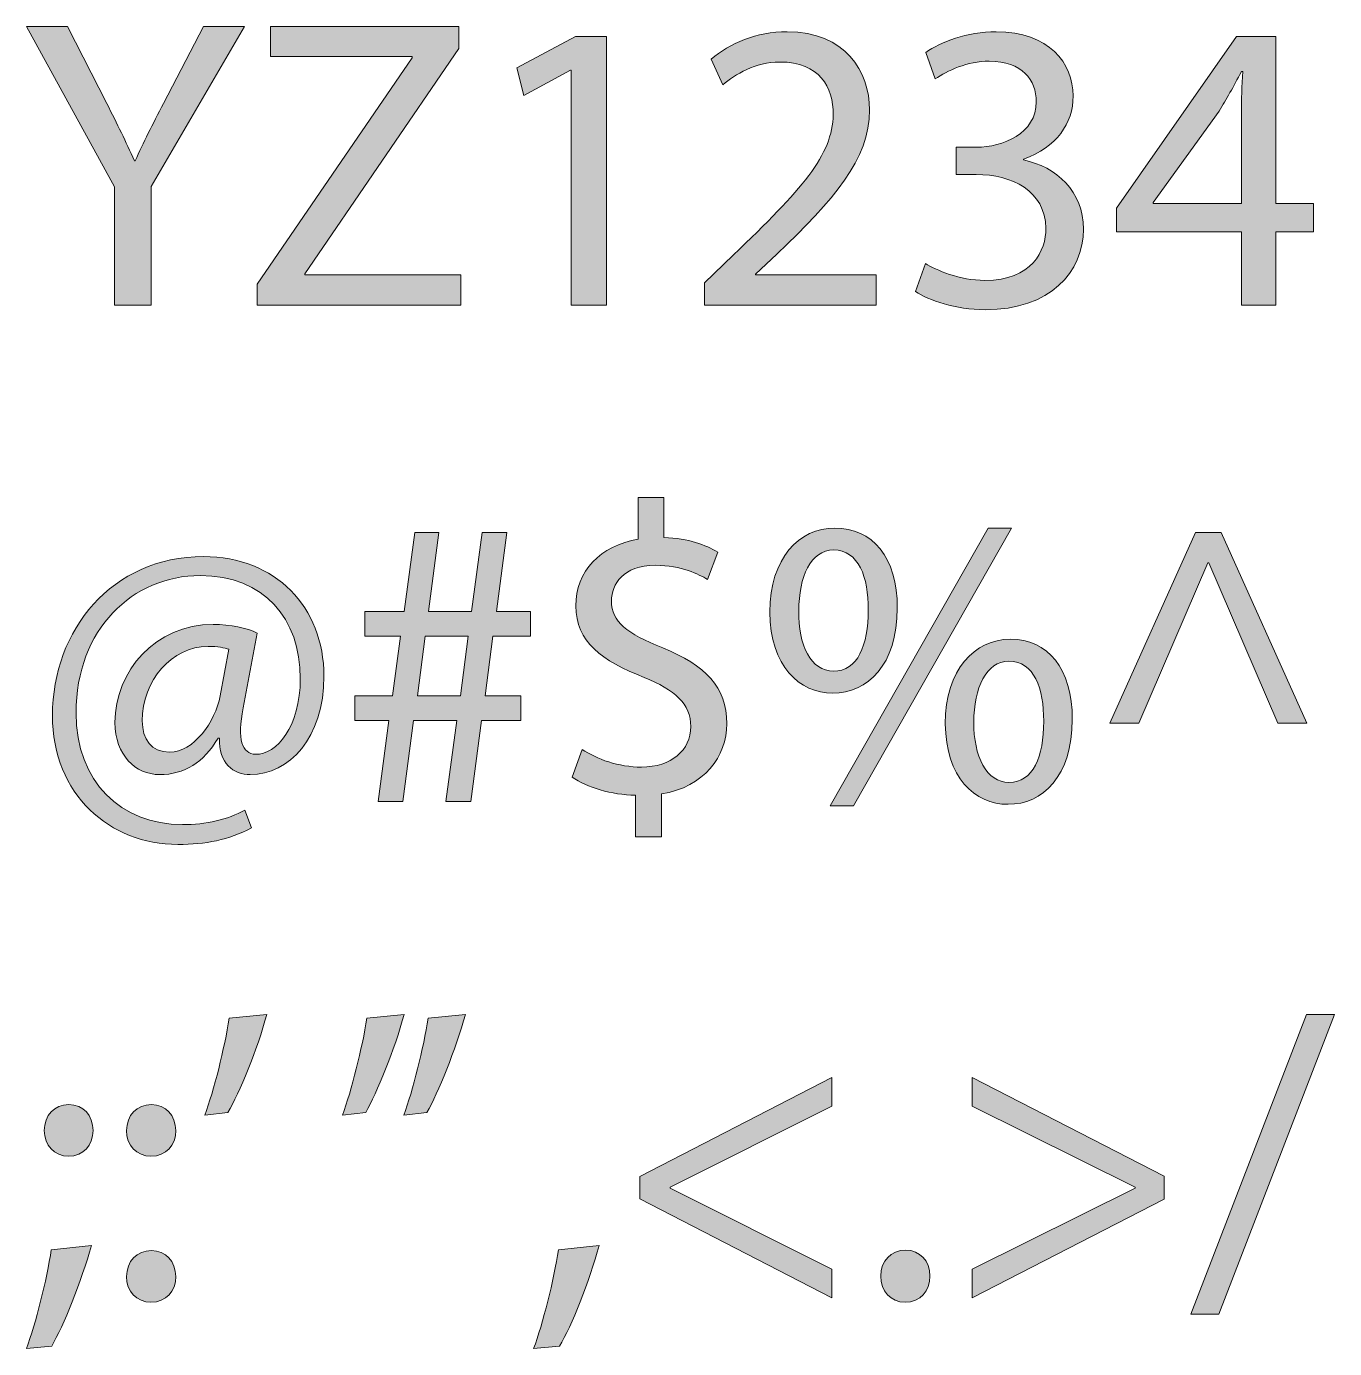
# Model space of a CAD drawing. Header units: inches. Extents: x 50 to 596, y -586 to -15.
# Drawn here: x 348.9 to 576.5, y -508.1 to -277.9 of the extents above; entities that cross this region are included whole.
import ezdxf

# ---------------------------------------------------------------- set-up
doc = ezdxf.new("R2010")
doc.units = ezdxf.units.IN
doc.header["$MEASUREMENT"] = 0
doc.layers.add('Layer 1', color=7, linetype='Continuous')

# ---------------------------------------------------------------- blocks, each defined once
blk = doc.blocks.new('block 2')
at = {"layer": 'Layer 1', "true_color": 0x231f20}
h = blk.add_hatch(color=179, dxfattribs=at)
h.dxf.hatch_style = 2
edge = h.paths.add_edge_path()
edge.add_spline(control_points=[(364.22, -326.41), (364.22, -326.41), (364.22, -305.82), (364.22, -305.82), (364.22, -305.82), (348.88, -277.88), (348.88, -277.88), (348.88, -277.88), (356.01, -277.88), (356.01, -277.88), (356.01, -277.88), (362.85, -291.27), (362.85, -291.27), (364.72, -294.94), (366.16, -297.89), (367.67, -301.28), (367.67, -301.28), (367.82, -301.28), (367.82, -301.28), (369.19, -298.11), (370.84, -294.94), (372.72, -291.27), (372.72, -291.27), (379.7, -277.88), (379.7, -277.88), (379.7, -277.88), (386.83, -277.88), (386.83, -277.88), (386.83, -277.88), (370.56, -305.74), (370.56, -305.74), (370.56, -305.74), (370.56, -326.41), (370.56, -326.41), (370.56, -326.41), (364.22, -326.41), (364.22, -326.41)], knot_values=[0, 0, 0, 0, 1, 1, 1, 2, 2, 2, 3, 3, 3, 4, 4, 4, 5, 5, 5, 6, 6, 6, 7, 7, 7, 8, 8, 8, 9, 9, 9, 10, 10, 10, 11, 11, 11, 12, 12, 12, 12], degree=3, periodic=1)
h = blk.add_hatch(color=179, dxfattribs=at)
h.dxf.hatch_style = 2
h.paths.add_polyline_path([(389.06, -322.74), (415.99, -283.35), (415.99, -283.13), (391.36, -283.13), (391.36, -277.88), (424.12, -277.88), (424.12, -281.69), (397.34, -320.94), (397.34, -321.15), (424.48, -321.15), (424.48, -326.41), (389.06, -326.41)])
h = blk.add_hatch(color=179, dxfattribs=at)
h.dxf.hatch_style = 2
h.paths.add_polyline_path([(443.71, -285.51), (443.56, -285.51), (435.42, -289.9), (434.2, -285.08), (444.43, -279.6), (449.83, -279.6), (449.83, -326.41), (443.71, -326.41)])
h = blk.add_hatch(color=179, dxfattribs=at)
h.dxf.hatch_style = 2
edge = h.paths.add_edge_path()
edge.add_spline(control_points=[(466.89, -326.41), (466.89, -326.41), (466.89, -322.52), (466.89, -322.52), (466.89, -322.52), (471.86, -317.7), (471.86, -317.7), (483.81, -306.32), (489.21, -300.27), (489.28, -293.21), (489.28, -288.46), (486.98, -284.07), (479.99, -284.07), (475.74, -284.07), (472.21, -286.23), (470.05, -288.03), (470.05, -288.03), (468.04, -283.57), (468.04, -283.57), (471.28, -280.83), (475.89, -278.81), (481.29, -278.81), (491.37, -278.81), (495.62, -285.73), (495.62, -292.42), (495.62, -301.06), (489.35, -308.05), (479.49, -317.55), (479.49, -317.55), (475.74, -321.01), (475.74, -321.01), (475.74, -321.01), (475.74, -321.15), (475.74, -321.15), (475.74, -321.15), (496.77, -321.15), (496.77, -321.15), (496.77, -321.15), (496.77, -326.41), (496.77, -326.41), (496.77, -326.41), (466.89, -326.41), (466.89, -326.41)], knot_values=[0, 0, 0, 0, 1, 1, 1, 2, 2, 2, 3, 3, 3, 4, 4, 4, 5, 5, 5, 6, 6, 6, 7, 7, 7, 8, 8, 8, 9, 9, 9, 10, 10, 10, 11, 11, 11, 12, 12, 12, 13, 13, 13, 14, 14, 14, 14], degree=3, periodic=1)
h = blk.add_hatch(color=179, dxfattribs=at)
h.dxf.hatch_style = 2
edge = h.paths.add_edge_path()
edge.add_spline(control_points=[(505.33, -319.14), (507.13, -320.29), (511.31, -322.09), (515.7, -322.09), (523.84, -322.09), (526.36, -316.9), (526.29, -313.02), (526.22, -306.46), (520.31, -303.66), (514.19, -303.66), (514.19, -303.66), (510.66, -303.66), (510.66, -303.66), (510.66, -303.66), (510.66, -298.9), (510.66, -298.9), (510.66, -298.9), (514.19, -298.9), (514.19, -298.9), (518.8, -298.9), (524.63, -296.53), (524.63, -290.98), (524.63, -287.24), (522.26, -283.93), (516.42, -283.93), (512.68, -283.93), (509.08, -285.58), (507.06, -287.02), (507.06, -287.02), (505.41, -282.41), (505.41, -282.41), (507.85, -280.61), (512.61, -278.81), (517.65, -278.81), (526.86, -278.81), (531.04, -284.29), (531.04, -289.97), (531.04, -294.8), (528.16, -298.9), (522.4, -300.99), (522.4, -300.99), (522.4, -301.13), (522.4, -301.13), (528.16, -302.29), (532.84, -306.61), (532.84, -313.16), (532.84, -320.65), (527.01, -327.2), (515.78, -327.2), (510.52, -327.2), (505.91, -325.54), (503.61, -324.03), (503.61, -324.03), (505.33, -319.14), (505.33, -319.14)], knot_values=[0, 0, 0, 0, 1, 1, 1, 2, 2, 2, 3, 3, 3, 4, 4, 4, 5, 5, 5, 6, 6, 6, 7, 7, 7, 8, 8, 8, 9, 9, 9, 10, 10, 10, 11, 11, 11, 12, 12, 12, 13, 13, 13, 14, 14, 14, 15, 15, 15, 16, 16, 16, 17, 17, 17, 18, 18, 18, 18], degree=3, periodic=1)
h = blk.add_hatch(color=179, dxfattribs=at)
h.dxf.hatch_style = 2
h.paths.add_polyline_path([(560.34, -326.41), (560.34, -313.66), (538.6, -313.66), (538.6, -309.49), (559.48, -279.6), (566.32, -279.6), (566.32, -308.7), (572.87, -308.7), (572.87, -313.66), (566.32, -313.66), (566.32, -326.41)])
edge = h.paths.add_edge_path()
edge.add_spline(control_points=[(560.34, -308.7), (560.34, -308.7), (560.34, -293.07), (560.34, -293.07), (560.34, -290.62), (560.42, -288.17), (560.56, -285.73), (560.56, -285.73), (560.34, -285.73), (560.34, -285.73), (558.9, -288.46), (557.75, -290.48), (556.45, -292.64), (556.45, -292.64), (545, -308.55), (545, -308.55), (545, -308.55), (545, -308.7), (545, -308.7), (545, -308.7), (560.34, -308.7), (560.34, -308.7)], knot_values=[0, 0, 0, 0, 1, 1, 1, 2, 2, 2, 3, 3, 3, 4, 4, 4, 5, 5, 5, 6, 6, 6, 7, 7, 7, 7], degree=3, periodic=1)
h = blk.add_hatch(color=179, dxfattribs=at)
h.dxf.hatch_style = 2
edge = h.paths.add_edge_path()
edge.add_spline(control_points=[(454.86, -419), (454.86, -419), (454.86, -411.73), (454.86, -411.73), (450.69, -411.66), (446.37, -410.36), (443.85, -408.56), (443.85, -408.56), (445.57, -403.74), (445.57, -403.74), (448.17, -405.46), (451.91, -406.83), (455.94, -406.83), (461.05, -406.83), (464.51, -403.88), (464.51, -399.78), (464.51, -395.81), (461.7, -393.37), (456.38, -391.21), (449.03, -388.33), (444.49, -385.01), (444.49, -378.75), (444.49, -372.77), (448.74, -368.24), (455.37, -367.16), (455.37, -367.16), (455.37, -359.88), (455.37, -359.88), (455.37, -359.88), (459.83, -359.88), (459.83, -359.88), (459.83, -359.88), (459.83, -366.87), (459.83, -366.87), (464.15, -367.01), (467.1, -368.16), (469.19, -369.39), (469.19, -369.39), (467.39, -374.14), (467.39, -374.14), (465.88, -373.28), (462.93, -371.69), (458.32, -371.69), (452.77, -371.69), (450.69, -375.01), (450.69, -377.89), (450.69, -381.63), (453.35, -383.5), (459.62, -386.09), (467.03, -389.12), (470.78, -392.86), (470.78, -399.27), (470.78, -404.96), (466.82, -410.29), (459.4, -411.51), (459.4, -411.51), (459.4, -419), (459.4, -419), (459.4, -419), (454.86, -419), (454.86, -419)], knot_values=[0, 0, 0, 0, 1, 1, 1, 2, 2, 2, 3, 3, 3, 4, 4, 4, 5, 5, 5, 6, 6, 6, 7, 7, 7, 8, 8, 8, 9, 9, 9, 10, 10, 10, 11, 11, 11, 12, 12, 12, 13, 13, 13, 14, 14, 14, 15, 15, 15, 16, 16, 16, 17, 17, 17, 18, 18, 18, 19, 19, 19, 20, 20, 20, 20], degree=3, periodic=1)
h = blk.add_hatch(color=179, dxfattribs=at)
h.dxf.hatch_style = 2
edge = h.paths.add_edge_path()
edge.add_spline(control_points=[(500.44, -379.18), (500.44, -389.05), (495.25, -393.94), (489.21, -393.94), (483.37, -393.94), (478.33, -389.26), (478.26, -379.83), (478.26, -370.47), (483.37, -365.21), (489.56, -365.21), (496.12, -365.21), (500.44, -370.25), (500.44, -379.18)], knot_values=[0, 0, 0, 0, 1, 1, 1, 2, 2, 2, 3, 3, 3, 4, 4, 4, 4], degree=3, periodic=1)
edge = h.paths.add_edge_path()
edge.add_spline(control_points=[(483.3, -379.61), (483.16, -385.59), (485.39, -390.13), (489.35, -390.13), (493.53, -390.13), (495.4, -385.66), (495.4, -379.47), (495.4, -373.78), (493.74, -369.03), (489.35, -369.03), (485.39, -369.03), (483.3, -373.71), (483.3, -379.61)], knot_values=[0, 0, 0, 0, 1, 1, 1, 2, 2, 2, 3, 3, 3, 4, 4, 4, 4], degree=3, periodic=1)
h.paths.add_polyline_path([(488.77, -413.6), (516.28, -365.21), (520.31, -365.21), (492.8, -413.6)])
edge = h.paths.add_edge_path()
edge.add_spline(control_points=[(530.9, -398.55), (530.9, -408.42), (525.71, -413.31), (519.74, -413.31), (513.9, -413.31), (508.86, -408.63), (508.79, -399.27), (508.79, -389.84), (513.9, -384.58), (520.1, -384.58), (526.65, -384.58), (530.9, -389.62), (530.9, -398.55)], knot_values=[0, 0, 0, 0, 1, 1, 1, 2, 2, 2, 3, 3, 3, 4, 4, 4, 4], degree=3, periodic=1)
edge = h.paths.add_edge_path()
edge.add_spline(control_points=[(513.76, -398.98), (513.69, -404.96), (515.99, -409.5), (519.88, -409.5), (524.06, -409.5), (525.93, -405.03), (525.93, -398.84), (525.93, -393.15), (524.27, -388.4), (519.88, -388.4), (515.92, -388.4), (513.76, -393.08), (513.76, -398.98)], knot_values=[0, 0, 0, 0, 1, 1, 1, 2, 2, 2, 3, 3, 3, 4, 4, 4, 4], degree=3, periodic=1)
h = blk.add_hatch(color=179, dxfattribs=at)
h.dxf.hatch_style = 2
h.paths.add_polyline_path([(410.08, -412.81), (411.95, -398.7), (406.04, -398.7), (406.04, -394.45), (412.6, -394.45), (413.97, -384.01), (407.77, -384.01), (407.77, -379.76), (414.61, -379.76), (416.49, -366), (420.66, -366), (418.86, -379.76), (426.35, -379.76), (428.22, -366), (432.47, -366), (430.67, -379.76), (436.58, -379.76), (436.58, -384.01), (430.02, -384.01), (428.73, -394.45), (434.92, -394.45), (434.92, -398.7), (428.08, -398.7), (426.21, -412.81), (421.89, -412.81), (423.76, -398.7), (416.27, -398.7), (414.4, -412.81)])
h.paths.add_polyline_path([(424.41, -394.45), (425.77, -384.01), (418.29, -384.01), (416.92, -394.45)])
h = blk.add_hatch(color=179, dxfattribs=at)
h.dxf.hatch_style = 2
h.paths.add_polyline_path([(566.68, -399.2), (554.65, -371.26), (554.51, -371.26), (542.48, -399.2), (537.44, -399.2), (552.35, -366), (556.81, -366), (571.72, -399.2)])
h = blk.add_hatch(color=179, dxfattribs=at)
h.dxf.hatch_style = 2
edge = h.paths.add_edge_path()
edge.add_spline(control_points=[(388.05, -417.42), (384.09, -419.5), (380.06, -420.3), (375.23, -420.3), (363.42, -420.3), (353.41, -411.66), (353.41, -397.83), (353.41, -383), (363.71, -370.18), (379.7, -370.18), (392.22, -370.18), (400.65, -378.97), (400.65, -390.99), (400.65, -401.79), (394.6, -408.13), (387.83, -408.13), (384.95, -408.13), (382.29, -406.18), (382.5, -401.79), (382.5, -401.79), (382.22, -401.79), (382.22, -401.79), (379.7, -406.04), (376.38, -408.13), (372.06, -408.13), (367.89, -408.13), (364.29, -404.74), (364.29, -399.06), (364.29, -390.13), (371.34, -381.99), (381.35, -381.99), (384.45, -381.99), (387.18, -382.64), (389.06, -383.5), (389.06, -383.5), (386.61, -396.54), (386.61, -396.54), (385.53, -402.01), (386.39, -404.53), (388.77, -404.6), (392.44, -404.67), (396.54, -399.78), (396.54, -391.42), (396.54, -380.98), (390.28, -373.49), (379.12, -373.49), (367.38, -373.49), (357.52, -382.78), (357.52, -397.4), (357.52, -409.42), (365.37, -416.84), (376.02, -416.84), (380.13, -416.84), (383.94, -415.98), (386.9, -414.32), (386.9, -414.32), (388.05, -417.42), (388.05, -417.42)], knot_values=[0, 0, 0, 0, 1, 1, 1, 2, 2, 2, 3, 3, 3, 4, 4, 4, 5, 5, 5, 6, 6, 6, 7, 7, 7, 8, 8, 8, 9, 9, 9, 10, 10, 10, 11, 11, 11, 12, 12, 12, 13, 13, 13, 14, 14, 14, 15, 15, 15, 16, 16, 16, 17, 17, 17, 18, 18, 18, 19, 19, 19, 19], degree=3, periodic=1)
edge = h.paths.add_edge_path()
edge.add_spline(control_points=[(384.09, -386.31), (383.37, -386.09), (382.14, -385.81), (380.49, -385.81), (374.15, -385.81), (369.04, -391.78), (369.04, -398.77), (369.04, -401.94), (370.62, -404.24), (373.79, -404.24), (377.97, -404.24), (381.78, -398.91), (382.58, -394.45), (382.58, -394.45), (384.09, -386.31), (384.09, -386.31)], knot_values=[0, 0, 0, 0, 1, 1, 1, 2, 2, 2, 3, 3, 3, 4, 4, 4, 5, 5, 5, 5], degree=3, periodic=1)
h = blk.add_hatch(color=179, dxfattribs=at)
h.dxf.hatch_style = 2
edge = h.paths.add_edge_path()
edge.add_spline(control_points=[(390.71, -449.88), (389.06, -455.93), (385.96, -463.64), (383.94, -466.95), (383.94, -466.95), (379.91, -467.45), (379.91, -467.45), (381.5, -463.21), (383.37, -455.72), (384.16, -450.53), (384.16, -450.53), (390.71, -449.88), (390.71, -449.88)], knot_values=[0, 0, 0, 0, 1, 1, 1, 2, 2, 2, 3, 3, 3, 4, 4, 4, 4], degree=3, periodic=1)
h = blk.add_hatch(color=179, dxfattribs=at)
h.dxf.hatch_style = 2
edge = h.paths.add_edge_path()
edge.add_spline(control_points=[(414.61, -449.88), (412.96, -455.93), (409.86, -463.64), (407.92, -466.95), (407.92, -466.95), (403.89, -467.45), (403.89, -467.45), (405.4, -463.21), (407.34, -455.72), (408.13, -450.53), (408.13, -450.53), (414.61, -449.88), (414.61, -449.88)], knot_values=[0, 0, 0, 0, 1, 1, 1, 2, 2, 2, 3, 3, 3, 4, 4, 4, 4], degree=3, periodic=1)
edge = h.paths.add_edge_path()
edge.add_spline(control_points=[(425.27, -449.88), (423.62, -455.93), (420.52, -463.64), (418.58, -466.95), (418.58, -466.95), (414.54, -467.45), (414.54, -467.45), (416.13, -463.21), (418, -455.72), (418.79, -450.53), (418.79, -450.53), (425.27, -449.88), (425.27, -449.88)], knot_values=[0, 0, 0, 0, 1, 1, 1, 2, 2, 2, 3, 3, 3, 4, 4, 4, 4], degree=3, periodic=1)
h = blk.add_hatch(color=179, dxfattribs=at)
h.dxf.hatch_style = 2
h.paths.add_polyline_path([(551.55, -502.09), (571.64, -449.88), (576.54, -449.88), (556.38, -502.09)])
h = blk.add_hatch(color=179, dxfattribs=at)
h.dxf.hatch_style = 2
h.paths.add_polyline_path([(455.65, -478.11), (489.06, -460.9), (489.06, -465.87), (460.91, -479.98), (460.91, -480.13), (489.06, -494.24), (489.06, -499.21), (455.65, -482)])
h = blk.add_hatch(color=179, dxfattribs=at)
h.dxf.hatch_style = 2
h.paths.add_polyline_path([(546.88, -482.07), (513.47, -499.21), (513.47, -494.24), (541.84, -480.13), (541.84, -479.98), (513.47, -465.87), (513.47, -460.9), (546.88, -478.04)])
h = blk.add_hatch(color=179, dxfattribs=at)
h.dxf.hatch_style = 2
edge = h.paths.add_edge_path()
edge.add_spline(control_points=[(348.88, -508.07), (350.47, -503.82), (352.41, -496.11), (353.2, -490.86), (353.2, -490.86), (360.19, -490.14), (360.19, -490.14), (358.46, -496.26), (355.29, -504.25), (353.27, -507.63), (353.27, -507.63), (348.88, -508.07), (348.88, -508.07)], knot_values=[0, 0, 0, 0, 1, 1, 1, 2, 2, 2, 3, 3, 3, 4, 4, 4, 4], degree=3, periodic=1)
edge = h.paths.add_edge_path()
edge.add_spline(control_points=[(351.98, -470.12), (351.98, -467.45), (353.78, -465.58), (356.23, -465.58), (358.82, -465.58), (360.47, -467.45), (360.47, -470.12), (360.47, -472.64), (358.82, -474.58), (356.23, -474.58), (353.71, -474.58), (351.98, -472.64), (351.98, -470.12)], knot_values=[0, 0, 0, 0, 1, 1, 1, 2, 2, 2, 3, 3, 3, 4, 4, 4, 4], degree=3, periodic=1)
h = blk.add_hatch(color=179, dxfattribs=at)
h.dxf.hatch_style = 2
edge = h.paths.add_edge_path()
edge.add_spline(control_points=[(366.3, -470.12), (366.3, -467.45), (368.11, -465.58), (370.62, -465.58), (373.15, -465.58), (374.8, -467.45), (374.87, -470.12), (374.87, -472.64), (373.22, -474.58), (370.55, -474.58), (368.03, -474.58), (366.3, -472.64), (366.3, -470.12)], knot_values=[0, 0, 0, 0, 1, 1, 1, 2, 2, 2, 3, 3, 3, 4, 4, 4, 4], degree=3, periodic=1)
edge = h.paths.add_edge_path()
edge.add_spline(control_points=[(366.3, -495.54), (366.3, -492.87), (368.11, -491), (370.62, -491), (373.15, -491), (374.8, -492.87), (374.87, -495.54), (374.87, -498.06), (373.22, -500), (370.55, -500), (368.03, -500), (366.3, -498.06), (366.3, -495.54)], knot_values=[0, 0, 0, 0, 1, 1, 1, 2, 2, 2, 3, 3, 3, 4, 4, 4, 4], degree=3, periodic=1)
h = blk.add_hatch(color=179, dxfattribs=at)
h.dxf.hatch_style = 2
edge = h.paths.add_edge_path()
edge.add_spline(control_points=[(437.15, -508.07), (438.73, -503.82), (440.68, -496.11), (441.47, -490.86), (441.47, -490.86), (448.53, -490.14), (448.53, -490.14), (446.87, -496.26), (443.7, -504.25), (441.68, -507.63), (441.68, -507.63), (437.15, -508.07), (437.15, -508.07)], knot_values=[0, 0, 0, 0, 1, 1, 1, 2, 2, 2, 3, 3, 3, 4, 4, 4, 4], degree=3, periodic=1)
h = blk.add_hatch(color=179, dxfattribs=at)
h.dxf.hatch_style = 2
edge = h.paths.add_edge_path()
edge.add_spline(control_points=[(497.55, -495.46), (497.55, -492.8), (499.36, -490.93), (501.88, -490.93), (504.4, -490.93), (506.12, -492.8), (506.12, -495.46), (506.12, -498.06), (504.47, -500), (501.8, -500), (499.28, -500), (497.55, -498.06), (497.55, -495.46)], knot_values=[0, 0, 0, 0, 1, 1, 1, 2, 2, 2, 3, 3, 3, 4, 4, 4, 4], degree=3, periodic=1)
at = {"layer": 'Layer 1', "lineweight": 0}
for points in [[(389.06, -322.74), (415.99, -283.35), (415.99, -283.13), (391.36, -283.13), (391.36, -277.88), (424.12, -277.88), (424.12, -281.69), (397.34, -320.94), (397.34, -321.15), (424.48, -321.15), (424.48, -326.41), (389.06, -326.41), (389.06, -322.74)], [(443.71, -285.51), (443.56, -285.51), (435.42, -289.9), (434.2, -285.08), (444.43, -279.6), (449.83, -279.6), (449.83, -326.41), (443.71, -326.41), (443.71, -285.51)], [(560.34, -326.41), (560.34, -313.66), (538.6, -313.66), (538.6, -309.49), (559.48, -279.6), (566.32, -279.6), (566.32, -308.7), (572.87, -308.7), (572.87, -313.66), (566.32, -313.66), (566.32, -326.41), (560.34, -326.41)], [(488.77, -413.6), (516.28, -365.21), (520.31, -365.21), (492.8, -413.6), (488.77, -413.6)], [(410.08, -412.81), (411.95, -398.7), (406.04, -398.7), (406.04, -394.45), (412.6, -394.45), (413.97, -384.01), (407.77, -384.01), (407.77, -379.76), (414.61, -379.76), (416.49, -366), (420.66, -366), (418.86, -379.76), (426.35, -379.76), (428.22, -366), (432.47, -366), (430.67, -379.76), (436.58, -379.76), (436.58, -384.01), (430.02, -384.01), (428.73, -394.45), (434.92, -394.45), (434.92, -398.7), (428.08, -398.7), (426.21, -412.81), (421.89, -412.81), (423.76, -398.7), (416.27, -398.7), (414.4, -412.81), (410.08, -412.81)], [(566.68, -399.2), (554.65, -371.26), (554.51, -371.26), (542.48, -399.2), (537.44, -399.2), (552.35, -366), (556.81, -366), (571.72, -399.2), (566.68, -399.2)], [(424.41, -394.45), (425.77, -384.01), (418.29, -384.01), (416.92, -394.45), (424.41, -394.45)], [(551.55, -502.09), (571.64, -449.88), (576.54, -449.88), (556.38, -502.09), (551.55, -502.09)], [(455.65, -478.11), (489.06, -460.9), (489.06, -465.87), (460.91, -479.98), (460.91, -480.13), (489.06, -494.24), (489.06, -499.21), (455.65, -482), (455.65, -478.11)], [(546.88, -482.07), (513.47, -499.21), (513.47, -494.24), (541.84, -480.13), (541.84, -479.98), (513.47, -465.87), (513.47, -460.9), (546.88, -478.04), (546.88, -482.07)]]:
    blk.add_lwpolyline(points, dxfattribs=at)
for points, knots in [([(364.22, -326.41), (364.22, -326.41), (364.22, -305.82), (364.22, -305.82), (364.22, -305.82), (348.88, -277.88), (348.88, -277.88), (348.88, -277.88), (356.01, -277.88), (356.01, -277.88), (356.01, -277.88), (362.85, -291.27), (362.85, -291.27), (364.72, -294.94), (366.16, -297.89), (367.67, -301.28), (367.67, -301.28), (367.82, -301.28), (367.82, -301.28), (369.19, -298.11), (370.84, -294.94), (372.72, -291.27), (372.72, -291.27), (379.7, -277.88), (379.7, -277.88), (379.7, -277.88), (386.83, -277.88), (386.83, -277.88), (386.83, -277.88), (370.56, -305.74), (370.56, -305.74), (370.56, -305.74), (370.56, -326.41), (370.56, -326.41), (370.56, -326.41), (364.22, -326.41), (364.22, -326.41)], [0, 0, 0, 0, 1, 1, 1, 2, 2, 2, 3, 3, 3, 4, 4, 4, 5, 5, 5, 6, 6, 6, 7, 7, 7, 8, 8, 8, 9, 9, 9, 10, 10, 10, 11, 11, 11, 12, 12, 12, 12]), ([(466.89, -326.41), (466.89, -326.41), (466.89, -322.52), (466.89, -322.52), (466.89, -322.52), (471.86, -317.7), (471.86, -317.7), (483.81, -306.32), (489.21, -300.27), (489.28, -293.21), (489.28, -288.46), (486.98, -284.07), (479.99, -284.07), (475.74, -284.07), (472.21, -286.23), (470.05, -288.03), (470.05, -288.03), (468.04, -283.57), (468.04, -283.57), (471.28, -280.83), (475.89, -278.81), (481.29, -278.81), (491.37, -278.81), (495.62, -285.73), (495.62, -292.42), (495.62, -301.06), (489.35, -308.05), (479.49, -317.55), (479.49, -317.55), (475.74, -321.01), (475.74, -321.01), (475.74, -321.01), (475.74, -321.15), (475.74, -321.15), (475.74, -321.15), (496.77, -321.15), (496.77, -321.15), (496.77, -321.15), (496.77, -326.41), (496.77, -326.41), (496.77, -326.41), (466.89, -326.41), (466.89, -326.41)], [0, 0, 0, 0, 1, 1, 1, 2, 2, 2, 3, 3, 3, 4, 4, 4, 5, 5, 5, 6, 6, 6, 7, 7, 7, 8, 8, 8, 9, 9, 9, 10, 10, 10, 11, 11, 11, 12, 12, 12, 13, 13, 13, 14, 14, 14, 14]), ([(505.33, -319.14), (507.13, -320.29), (511.31, -322.09), (515.7, -322.09), (523.84, -322.09), (526.36, -316.9), (526.29, -313.02), (526.22, -306.46), (520.31, -303.66), (514.19, -303.66), (514.19, -303.66), (510.66, -303.66), (510.66, -303.66), (510.66, -303.66), (510.66, -298.9), (510.66, -298.9), (510.66, -298.9), (514.19, -298.9), (514.19, -298.9), (518.8, -298.9), (524.63, -296.53), (524.63, -290.98), (524.63, -287.24), (522.26, -283.93), (516.42, -283.93), (512.68, -283.93), (509.08, -285.58), (507.06, -287.02), (507.06, -287.02), (505.41, -282.41), (505.41, -282.41), (507.85, -280.61), (512.61, -278.81), (517.65, -278.81), (526.86, -278.81), (531.04, -284.29), (531.04, -289.97), (531.04, -294.8), (528.16, -298.9), (522.4, -300.99), (522.4, -300.99), (522.4, -301.13), (522.4, -301.13), (528.16, -302.29), (532.84, -306.61), (532.84, -313.16), (532.84, -320.65), (527.01, -327.2), (515.78, -327.2), (510.52, -327.2), (505.91, -325.54), (503.61, -324.03), (503.61, -324.03), (505.33, -319.14), (505.33, -319.14)], [0, 0, 0, 0, 1, 1, 1, 2, 2, 2, 3, 3, 3, 4, 4, 4, 5, 5, 5, 6, 6, 6, 7, 7, 7, 8, 8, 8, 9, 9, 9, 10, 10, 10, 11, 11, 11, 12, 12, 12, 13, 13, 13, 14, 14, 14, 15, 15, 15, 16, 16, 16, 17, 17, 17, 18, 18, 18, 18]), ([(560.34, -308.7), (560.34, -308.7), (560.34, -293.07), (560.34, -293.07), (560.34, -290.62), (560.42, -288.17), (560.56, -285.73), (560.56, -285.73), (560.34, -285.73), (560.34, -285.73), (558.9, -288.46), (557.75, -290.48), (556.45, -292.64), (556.45, -292.64), (545, -308.55), (545, -308.55), (545, -308.55), (545, -308.7), (545, -308.7), (545, -308.7), (560.34, -308.7), (560.34, -308.7)], [0, 0, 0, 0, 1, 1, 1, 2, 2, 2, 3, 3, 3, 4, 4, 4, 5, 5, 5, 6, 6, 6, 7, 7, 7, 7]), ([(454.86, -419), (454.86, -419), (454.86, -411.73), (454.86, -411.73), (450.69, -411.66), (446.37, -410.36), (443.85, -408.56), (443.85, -408.56), (445.57, -403.74), (445.57, -403.74), (448.17, -405.46), (451.91, -406.83), (455.94, -406.83), (461.05, -406.83), (464.51, -403.88), (464.51, -399.78), (464.51, -395.81), (461.7, -393.37), (456.38, -391.21), (449.03, -388.33), (444.49, -385.01), (444.49, -378.75), (444.49, -372.77), (448.74, -368.24), (455.37, -367.16), (455.37, -367.16), (455.37, -359.88), (455.37, -359.88), (455.37, -359.88), (459.83, -359.88), (459.83, -359.88), (459.83, -359.88), (459.83, -366.87), (459.83, -366.87), (464.15, -367.01), (467.1, -368.16), (469.19, -369.39), (469.19, -369.39), (467.39, -374.14), (467.39, -374.14), (465.88, -373.28), (462.93, -371.69), (458.32, -371.69), (452.77, -371.69), (450.69, -375.01), (450.69, -377.89), (450.69, -381.63), (453.35, -383.5), (459.62, -386.09), (467.03, -389.12), (470.78, -392.86), (470.78, -399.27), (470.78, -404.96), (466.82, -410.29), (459.4, -411.51), (459.4, -411.51), (459.4, -419), (459.4, -419), (459.4, -419), (454.86, -419), (454.86, -419)], [0, 0, 0, 0, 1, 1, 1, 2, 2, 2, 3, 3, 3, 4, 4, 4, 5, 5, 5, 6, 6, 6, 7, 7, 7, 8, 8, 8, 9, 9, 9, 10, 10, 10, 11, 11, 11, 12, 12, 12, 13, 13, 13, 14, 14, 14, 15, 15, 15, 16, 16, 16, 17, 17, 17, 18, 18, 18, 19, 19, 19, 20, 20, 20, 20]), ([(500.44, -379.18), (500.44, -389.05), (495.25, -393.94), (489.21, -393.94), (483.37, -393.94), (478.33, -389.26), (478.26, -379.83), (478.26, -370.47), (483.37, -365.21), (489.56, -365.21), (496.12, -365.21), (500.44, -370.25), (500.44, -379.18)], [0, 0, 0, 0, 1, 1, 1, 2, 2, 2, 3, 3, 3, 4, 4, 4, 4]), ([(388.05, -417.42), (384.09, -419.5), (380.06, -420.3), (375.23, -420.3), (363.42, -420.3), (353.41, -411.66), (353.41, -397.83), (353.41, -383), (363.71, -370.18), (379.7, -370.18), (392.22, -370.18), (400.65, -378.97), (400.65, -390.99), (400.65, -401.79), (394.6, -408.13), (387.83, -408.13), (384.95, -408.13), (382.29, -406.18), (382.5, -401.79), (382.5, -401.79), (382.22, -401.79), (382.22, -401.79), (379.7, -406.04), (376.38, -408.13), (372.06, -408.13), (367.89, -408.13), (364.29, -404.74), (364.29, -399.06), (364.29, -390.13), (371.34, -381.99), (381.35, -381.99), (384.45, -381.99), (387.18, -382.64), (389.06, -383.5), (389.06, -383.5), (386.61, -396.54), (386.61, -396.54), (385.53, -402.01), (386.39, -404.53), (388.77, -404.6), (392.44, -404.67), (396.54, -399.78), (396.54, -391.42), (396.54, -380.98), (390.28, -373.49), (379.12, -373.49), (367.38, -373.49), (357.52, -382.78), (357.52, -397.4), (357.52, -409.42), (365.37, -416.84), (376.02, -416.84), (380.13, -416.84), (383.94, -415.98), (386.9, -414.32), (386.9, -414.32), (388.05, -417.42), (388.05, -417.42)], [0, 0, 0, 0, 1, 1, 1, 2, 2, 2, 3, 3, 3, 4, 4, 4, 5, 5, 5, 6, 6, 6, 7, 7, 7, 8, 8, 8, 9, 9, 9, 10, 10, 10, 11, 11, 11, 12, 12, 12, 13, 13, 13, 14, 14, 14, 15, 15, 15, 16, 16, 16, 17, 17, 17, 18, 18, 18, 19, 19, 19, 19]), ([(483.3, -379.61), (483.16, -385.59), (485.39, -390.13), (489.35, -390.13), (493.53, -390.13), (495.4, -385.66), (495.4, -379.47), (495.4, -373.78), (493.74, -369.03), (489.35, -369.03), (485.39, -369.03), (483.3, -373.71), (483.3, -379.61)], [0, 0, 0, 0, 1, 1, 1, 2, 2, 2, 3, 3, 3, 4, 4, 4, 4]), ([(384.09, -386.31), (383.37, -386.09), (382.14, -385.81), (380.49, -385.81), (374.15, -385.81), (369.04, -391.78), (369.04, -398.77), (369.04, -401.94), (370.62, -404.24), (373.79, -404.24), (377.97, -404.24), (381.78, -398.91), (382.58, -394.45), (382.58, -394.45), (384.09, -386.31), (384.09, -386.31)], [0, 0, 0, 0, 1, 1, 1, 2, 2, 2, 3, 3, 3, 4, 4, 4, 5, 5, 5, 5]), ([(530.9, -398.55), (530.9, -408.42), (525.71, -413.31), (519.74, -413.31), (513.9, -413.31), (508.86, -408.63), (508.79, -399.27), (508.79, -389.84), (513.9, -384.58), (520.1, -384.58), (526.65, -384.58), (530.9, -389.62), (530.9, -398.55)], [0, 0, 0, 0, 1, 1, 1, 2, 2, 2, 3, 3, 3, 4, 4, 4, 4]), ([(513.76, -398.98), (513.69, -404.96), (515.99, -409.5), (519.88, -409.5), (524.06, -409.5), (525.93, -405.03), (525.93, -398.84), (525.93, -393.15), (524.27, -388.4), (519.88, -388.4), (515.92, -388.4), (513.76, -393.08), (513.76, -398.98)], [0, 0, 0, 0, 1, 1, 1, 2, 2, 2, 3, 3, 3, 4, 4, 4, 4]), ([(390.71, -449.88), (389.06, -455.93), (385.96, -463.64), (383.94, -466.95), (383.94, -466.95), (379.91, -467.45), (379.91, -467.45), (381.5, -463.21), (383.37, -455.72), (384.16, -450.53), (384.16, -450.53), (390.71, -449.88), (390.71, -449.88)], [0, 0, 0, 0, 1, 1, 1, 2, 2, 2, 3, 3, 3, 4, 4, 4, 4]), ([(414.61, -449.88), (412.96, -455.93), (409.86, -463.64), (407.92, -466.95), (407.92, -466.95), (403.89, -467.45), (403.89, -467.45), (405.4, -463.21), (407.34, -455.72), (408.13, -450.53), (408.13, -450.53), (414.61, -449.88), (414.61, -449.88)], [0, 0, 0, 0, 1, 1, 1, 2, 2, 2, 3, 3, 3, 4, 4, 4, 4]), ([(425.27, -449.88), (423.62, -455.93), (420.52, -463.64), (418.58, -466.95), (418.58, -466.95), (414.54, -467.45), (414.54, -467.45), (416.13, -463.21), (418, -455.72), (418.79, -450.53), (418.79, -450.53), (425.27, -449.88), (425.27, -449.88)], [0, 0, 0, 0, 1, 1, 1, 2, 2, 2, 3, 3, 3, 4, 4, 4, 4]), ([(351.98, -470.12), (351.98, -467.45), (353.78, -465.58), (356.23, -465.58), (358.82, -465.58), (360.47, -467.45), (360.47, -470.12), (360.47, -472.64), (358.82, -474.58), (356.23, -474.58), (353.71, -474.58), (351.98, -472.64), (351.98, -470.12)], [0, 0, 0, 0, 1, 1, 1, 2, 2, 2, 3, 3, 3, 4, 4, 4, 4]), ([(366.3, -470.12), (366.3, -467.45), (368.11, -465.58), (370.62, -465.58), (373.15, -465.58), (374.8, -467.45), (374.87, -470.12), (374.87, -472.64), (373.22, -474.58), (370.55, -474.58), (368.03, -474.58), (366.3, -472.64), (366.3, -470.12)], [0, 0, 0, 0, 1, 1, 1, 2, 2, 2, 3, 3, 3, 4, 4, 4, 4]), ([(348.88, -508.07), (350.47, -503.82), (352.41, -496.11), (353.2, -490.86), (353.2, -490.86), (360.19, -490.14), (360.19, -490.14), (358.46, -496.26), (355.29, -504.25), (353.27, -507.63), (353.27, -507.63), (348.88, -508.07), (348.88, -508.07)], [0, 0, 0, 0, 1, 1, 1, 2, 2, 2, 3, 3, 3, 4, 4, 4, 4]), ([(437.15, -508.07), (438.73, -503.82), (440.68, -496.11), (441.47, -490.86), (441.47, -490.86), (448.53, -490.14), (448.53, -490.14), (446.87, -496.26), (443.7, -504.25), (441.68, -507.63), (441.68, -507.63), (437.15, -508.07), (437.15, -508.07)], [0, 0, 0, 0, 1, 1, 1, 2, 2, 2, 3, 3, 3, 4, 4, 4, 4]), ([(366.3, -495.54), (366.3, -492.87), (368.11, -491), (370.62, -491), (373.15, -491), (374.8, -492.87), (374.87, -495.54), (374.87, -498.06), (373.22, -500), (370.55, -500), (368.03, -500), (366.3, -498.06), (366.3, -495.54)], [0, 0, 0, 0, 1, 1, 1, 2, 2, 2, 3, 3, 3, 4, 4, 4, 4]), ([(497.55, -495.46), (497.55, -492.8), (499.36, -490.93), (501.88, -490.93), (504.4, -490.93), (506.12, -492.8), (506.12, -495.46), (506.12, -498.06), (504.47, -500), (501.8, -500), (499.28, -500), (497.55, -498.06), (497.55, -495.46)], [0, 0, 0, 0, 1, 1, 1, 2, 2, 2, 3, 3, 3, 4, 4, 4, 4])]:
    blk.add_open_spline(points, degree=3, knots=knots, dxfattribs=at)

msp = doc.modelspace()

# ---------------------------------------------------------------- block references
at = {"layer": 'Layer 1'}
msp.add_blockref('block 2', (0, 0), dxfattribs=at)

doc.saveas('drawing.dxf')
